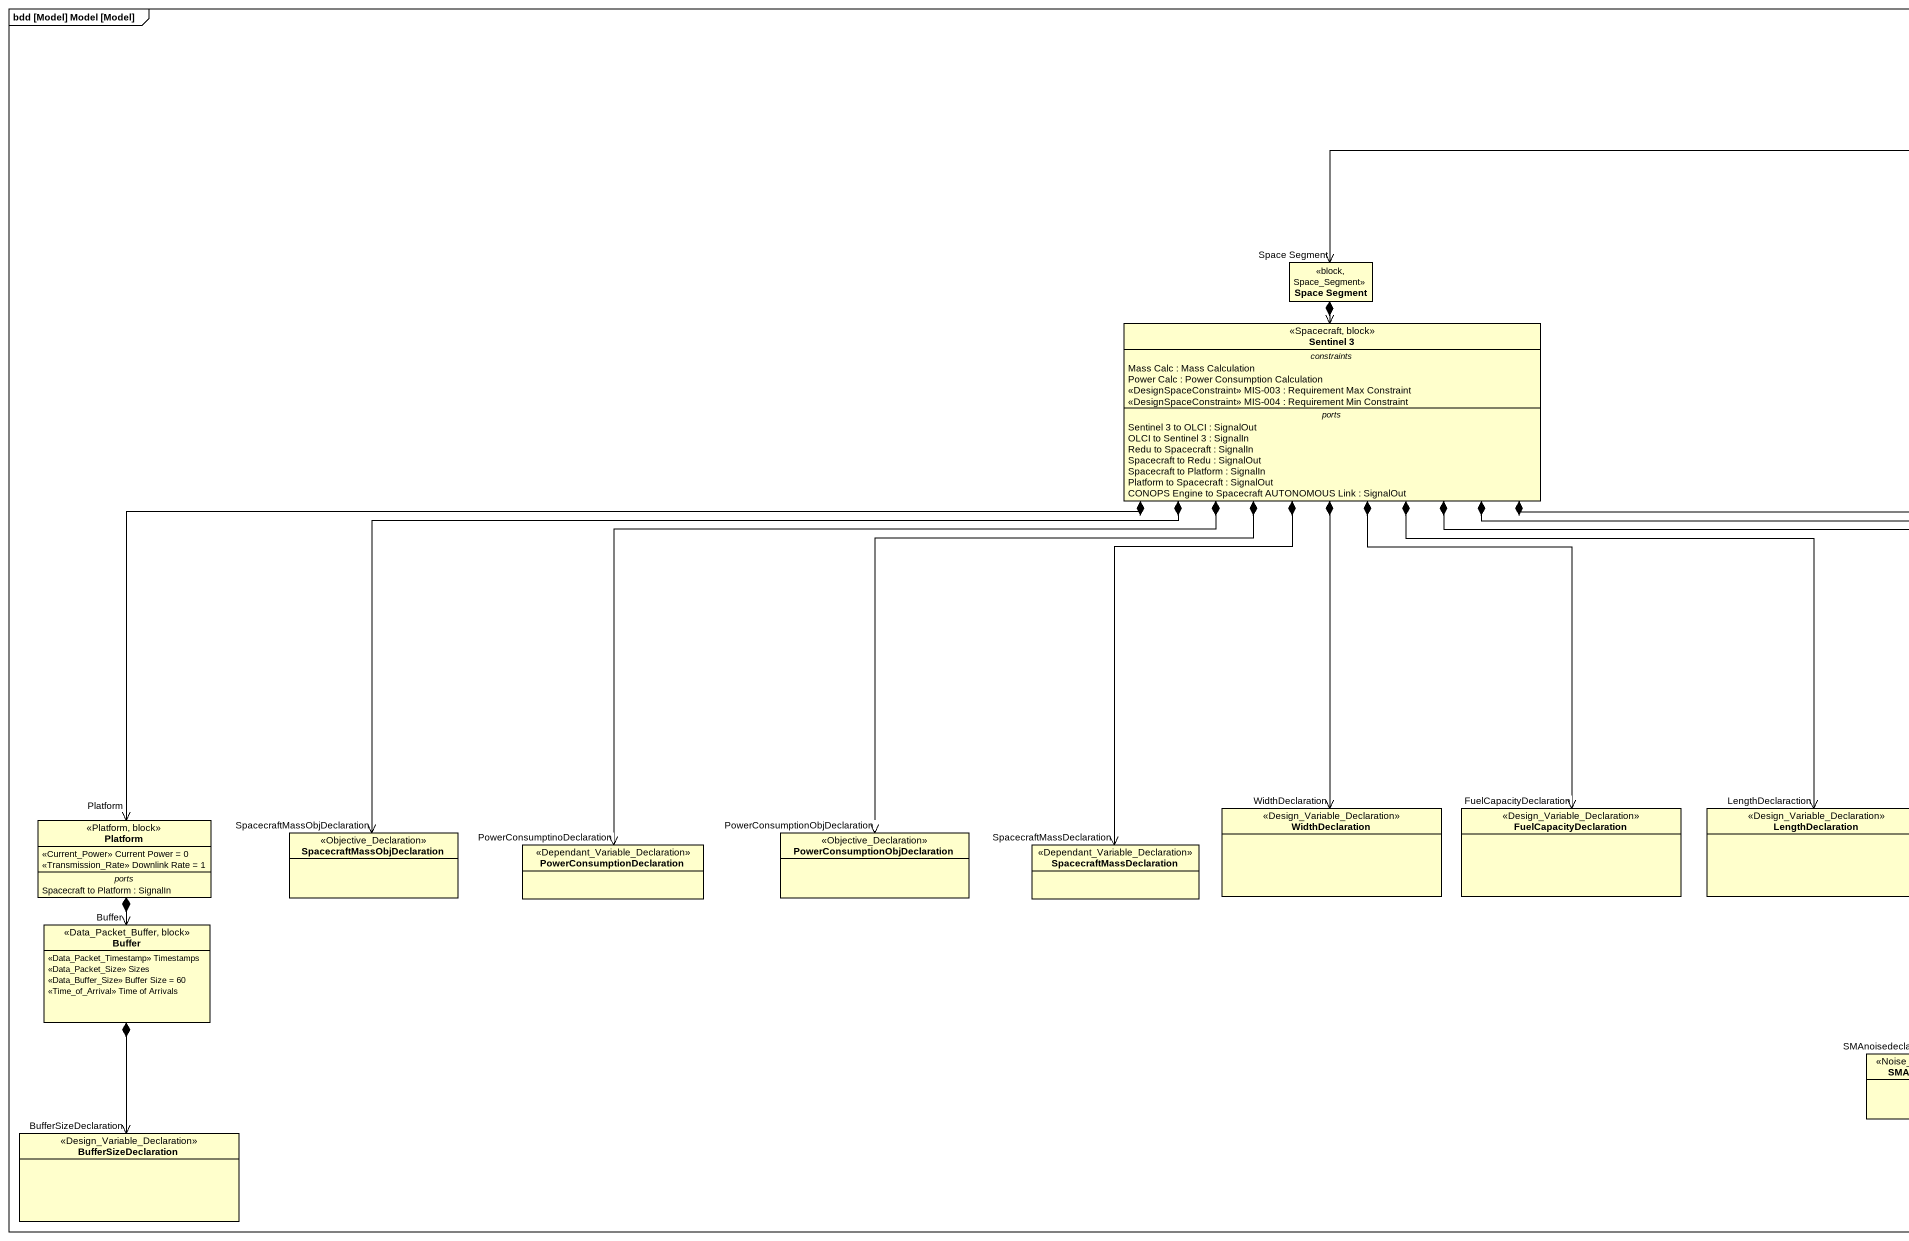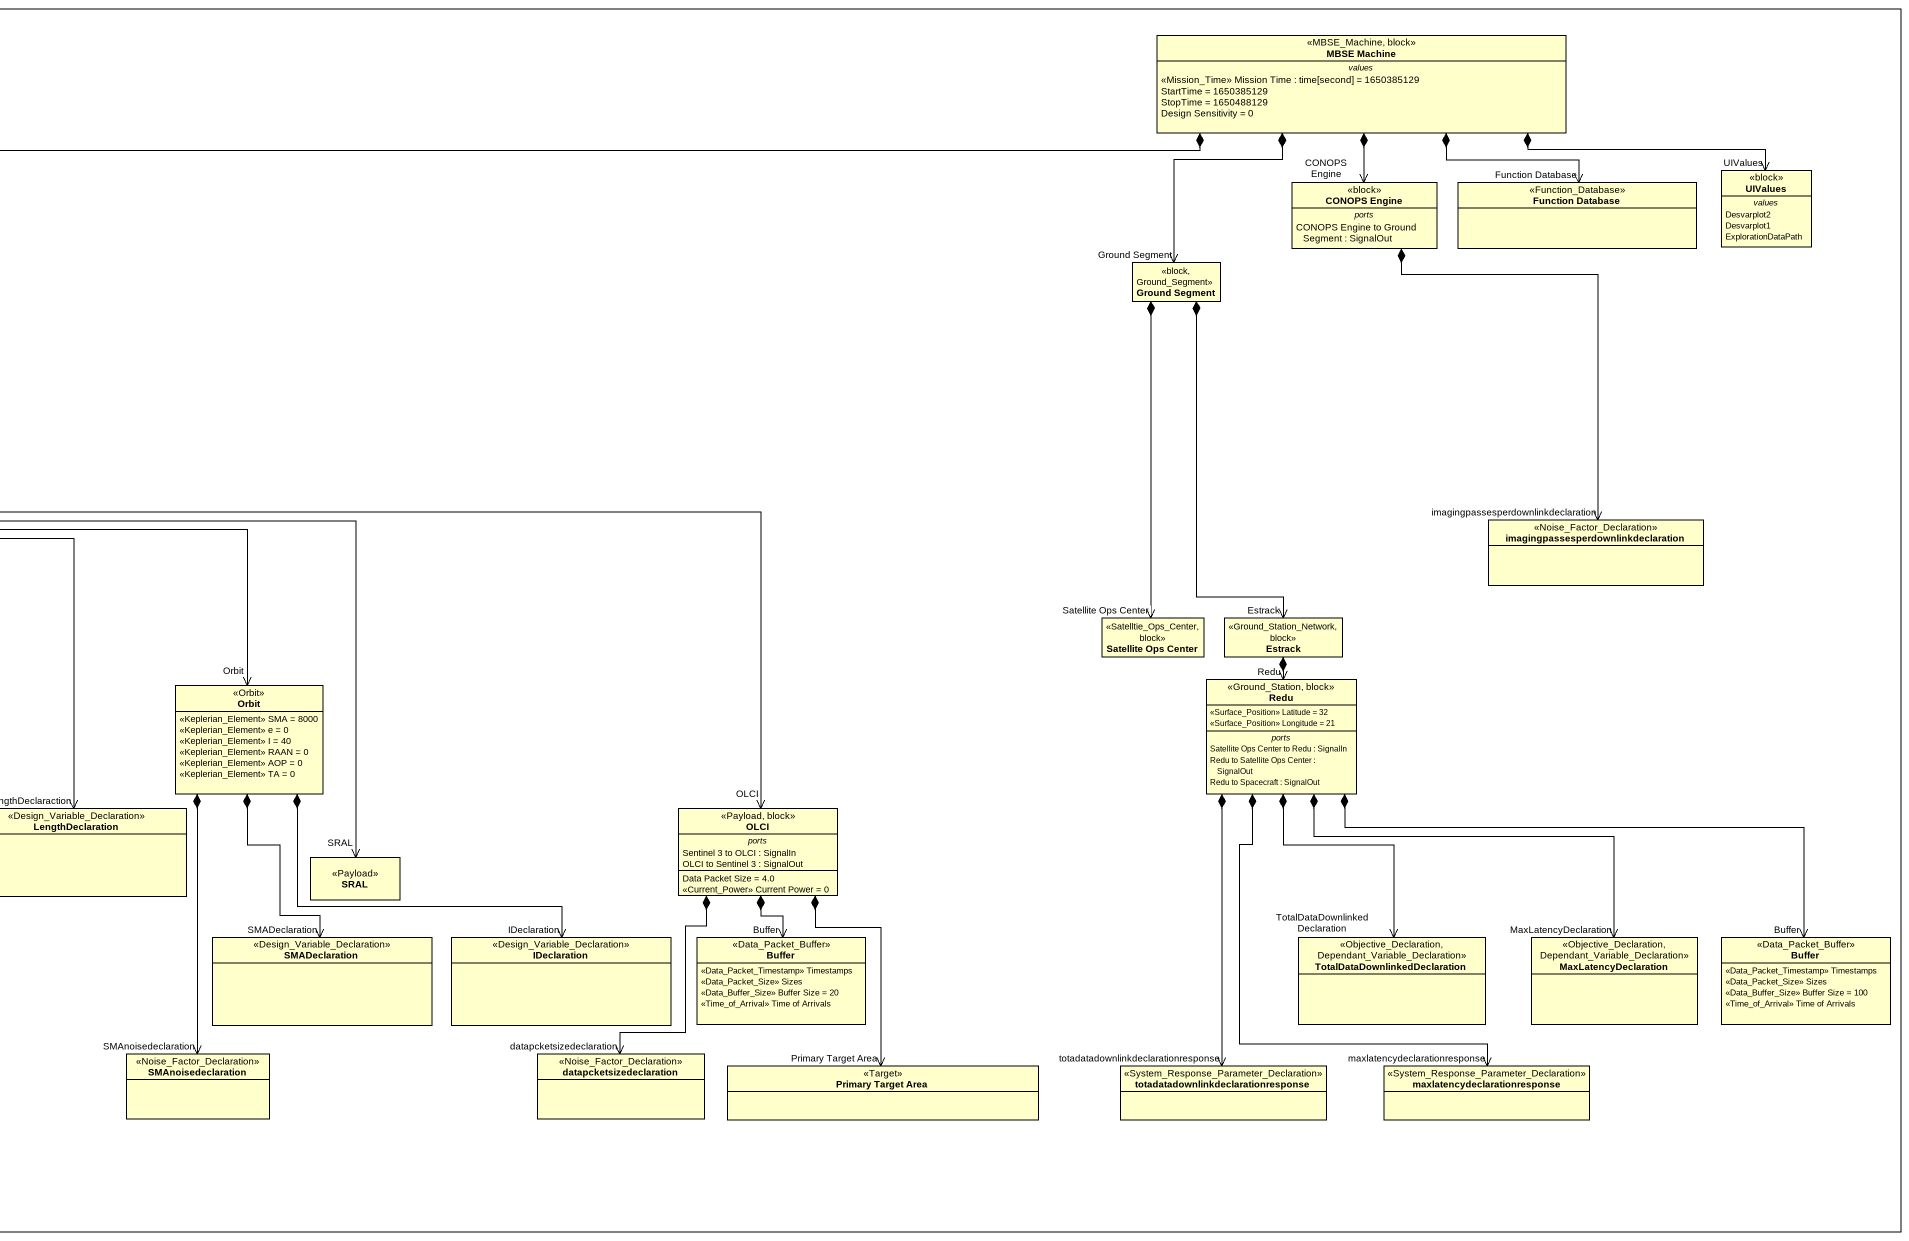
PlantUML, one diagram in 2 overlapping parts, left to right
@startuml
mainframe bdd [Model] Model [Model]
hide circle
hide empty members
class "MBSE Machine" as MBSE_Machine <<MBSE_Machine, block>> {
  -- values --
  <<Mission_Time>> Mission Time : time[second] = 1650385129
  StartTime = 1650385129
  StopTime = 1650488129
  Design Sensitivity = 0
}
class "CONOPS Engine" as CONOPS_Engine <<block>> {
  -- ports --
  CONOPS Engine to Ground Segment : SignalOut
}
class "Function Database" as Function_Database <<Function_Database>>
class UIValues <<block>> {
  -- values --
  Desvarplot2
  Desvarplot1
  ExplorationDataPath
}
class "Space Segment" as Space_Segment <<block, Space_Segment>>
class "Ground Segment" as Ground_Segment <<block, Ground_Segment>>
class "Sentinel 3" as Sentinel_3 <<Spacecraft, block>> {
  -- constraints --
  Mass Calc : Mass Calculation
  Power Calc : Power Consumption Calculation
  <<DesignSpaceConstraint>> MIS-003 : Requirement Max Constraint
  <<DesignSpaceConstraint>> MIS-004 : Requirement Min Constraint
  -- ports --
  Sentinel 3 to OLCI : SignalOut
  OLCI to Sentinel 3 : SignalIn
  Redu to Spacecraft : SignalIn
  Spacecraft to Redu : SignalOut
  Spacecraft to Platform : SignalIn
  Platform to Spacecraft : SignalOut
  CONOPS Engine to Spacecraft AUTONOMOUS Link : SignalOut
}
class "imagingpassesperdownlinkdeclaration" as imagingpassesperdownlinkdecl <<Noise_Factor_Declaration>>
class "Satellite Ops Center" as Satellite_Ops_Center <<Satelltie_Ops_Center, block>>
class Estrack <<Ground_Station_Network, block>>
class Redu <<Ground_Station, block>> {
  <<Surface_Position>> Latitude = 32
  <<Surface_Position>> Longitude = 21
  -- ports --
  Satellite Ops Center to Redu : SignalIn
  Redu to Satellite Ops Center : SignalOut
  Redu to Spacecraft : SignalOut
}
class Orbit <<Orbit>> {
  <<Keplerian_Element>> SMA = 8000
  <<Keplerian_Element>> e = 0
  <<Keplerian_Element>> I = 40
  <<Keplerian_Element>> RAAN = 0
  <<Keplerian_Element>> AOP = 0
  <<Keplerian_Element>> TA = 0
}
class Platform <<Platform, block>> {
  <<Current_Power>> Current Power = 0
  <<Transmission_Rate>> Downlink Rate = 1
  -- ports --
  Spacecraft to Platform : SignalIn
}
class SpacecraftMassObjDeclaration <<Objective_Declaration>>
class "PowerConsumptionObjDeclaration" as PowerConsumptionObjDeclarati <<Objective_Declaration>>
class WidthDeclaration <<Design_Variable_Declaration>>
class FuelCapacityDeclaration <<Design_Variable_Declaration>>
class LengthDeclaration <<Design_Variable_Declaration>>
class OLCI <<Payload, block>> {
  -- ports --
  Sentinel 3 to OLCI : SignalIn
  OLCI to Sentinel 3 : SignalOut
  --
  Data Packet Size = 4.0
  <<Current_Power>> Current Power = 0
}
class PowerConsumptionDeclaration <<Dependant_Variable_Declaration>>
class SpacecraftMassDeclaration <<Dependant_Variable_Declaration>>
class SRAL <<Payload>>
class Buffer <<Data_Packet_Buffer, block>> {
  <<Data_Packet_Timestamp>> Timestamps
  <<Data_Packet_Size>> Sizes
  <<Data_Buffer_Size>> Buffer Size = 60
  <<Time_of_Arrival>> Time of Arrivals
}
class SMADeclaration <<Design_Variable_Declaration>>
class IDeclaration <<Design_Variable_Declaration>>
class "Buffer" as Buffer_2 <<Data_Packet_Buffer>> {
  <<Data_Packet_Timestamp>> Timestamps
  <<Data_Packet_Size>> Sizes
  <<Data_Buffer_Size>> Buffer Size = 20
  <<Time_of_Arrival>> Time of Arrivals
}
class "TotalDataDownlinkedDeclaration" as TotalDataDownlinkedDeclarati <<Objective_Declaration, Dependant_Variable_Declaration>>
class MaxLatencyDeclaration <<Objective_Declaration, Dependant_Variable_Declaration>>
class "Buffer" as Buffer_3 <<Data_Packet_Buffer>> {
  <<Data_Packet_Timestamp>> Timestamps
  <<Data_Packet_Size>> Sizes
  <<Data_Buffer_Size>> Buffer Size = 100
  <<Time_of_Arrival>> Time of Arrivals
}
class SMAnoisedeclaration <<Noise_Factor_Declaration>>
class datapcketsizedeclaration <<Noise_Factor_Declaration>>
class "Primary Target Area" as Primary_Target_Area <<Target>>
class "totadatadownlinkdeclarationresponse" as totadatadownlinkdeclarationr <<System_Response_Parameter_Declaration>>
class "maxlatencydeclarationresponse" as maxlatencydeclarationrespons <<System_Response_Parameter_Declaration>>
class BufferSizeDeclaration <<Design_Variable_Declaration>>
MBSE_Machine *--> "CONOPS Engine" CONOPS_Engine
MBSE_Machine *--> "Function Database" Function_Database
MBSE_Machine *-right-> "UIValues" UIValues
MBSE_Machine *-left-> "Space Segment" Space_Segment
MBSE_Machine *--> "Ground Segment" Ground_Segment
CONOPS_Engine *--> "imagingpassesperdownlinkdeclaration" imagingpassesperdownlinkdecl
Space_Segment *--> Sentinel_3
Ground_Segment *--> "Satellite Ops Center" Satellite_Ops_Center
Ground_Segment *--> "Estrack" Estrack
Sentinel_3 *-right-> "Orbit" Orbit
Sentinel_3 *-left-> "Platform" Platform
Sentinel_3 *-left-> "SpacecraftMassObjDeclaration" SpacecraftMassObjDeclaration
Sentinel_3 *--> "PowerConsumptionObjDeclaration" PowerConsumptionObjDeclarati
Sentinel_3 *--> "WidthDeclaration" WidthDeclaration
Sentinel_3 *--> "FuelCapacityDeclaration" FuelCapacityDeclaration
Sentinel_3 *--> "LengthDeclaraction" LengthDeclaration
Sentinel_3 *-right-> "OLCI" OLCI
Sentinel_3 *--> "PowerConsumptinoDeclaration" PowerConsumptionDeclaration
Sentinel_3 *--> "SpacecraftMassDeclaration" SpacecraftMassDeclaration
Sentinel_3 *--> "SRAL" SRAL
Estrack *--> "Redu" Redu
Redu *--> "TotalDataDownlinkedDeclaration" TotalDataDownlinkedDeclarati
Redu *--> "MaxLatencyDeclaration" MaxLatencyDeclaration
Redu *-right-> "Buffer" Buffer_3
Redu *--> "totadatadownlinkdeclarationresponse" totadatadownlinkdeclarationr
Redu *--> "maxlatencydeclarationresponse" maxlatencydeclarationrespons
Orbit *--> "SMADeclaration" SMADeclaration
Orbit *--> "IDeclaration" IDeclaration
Orbit *--> "SMAnoisedeclaration" SMAnoisedeclaration
Platform *--> "Buffer" Buffer
OLCI *--> "Buffer" Buffer_2
OLCI *--> "datapcketsizedeclaration" datapcketsizedeclaration
OLCI *--> "Primary Target Area" Primary_Target_Area
Buffer *--> "BufferSizeDeclaration" BufferSizeDeclaration
@enduml
